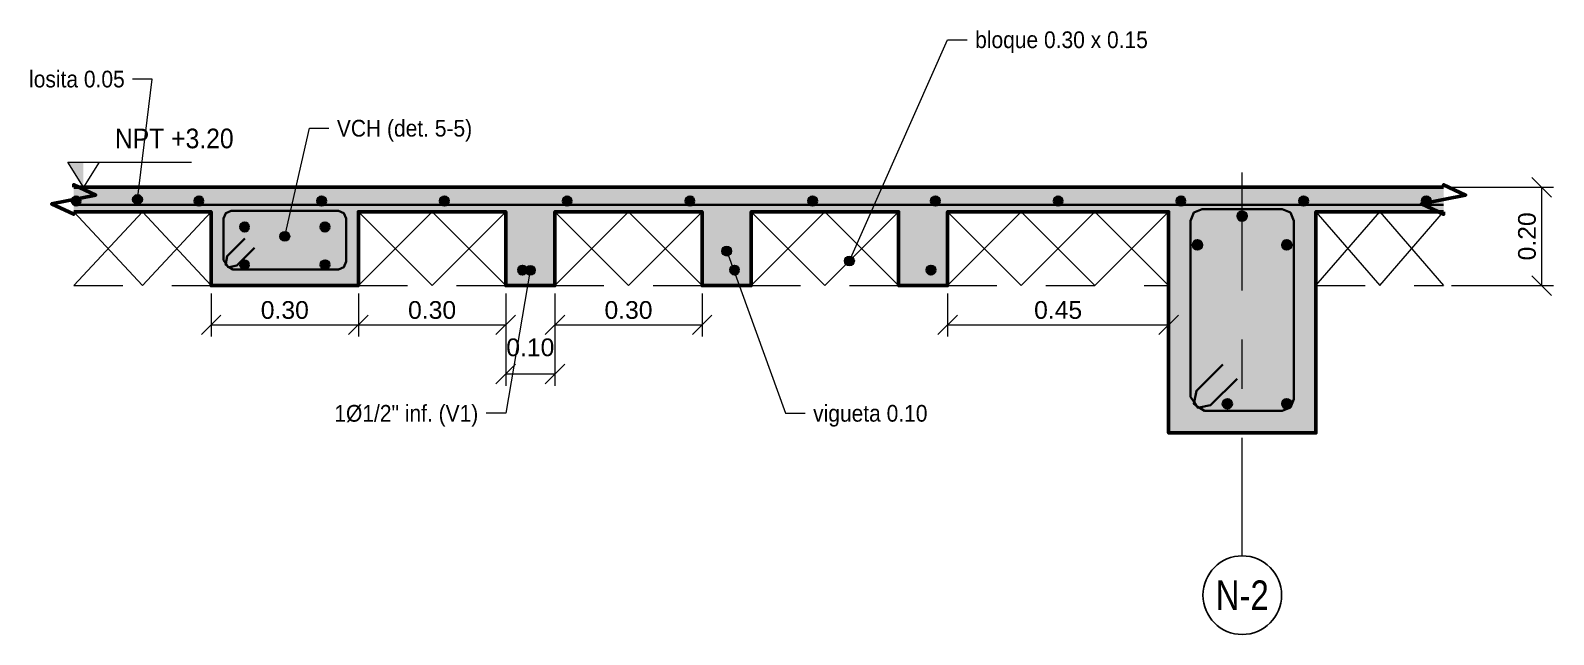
# Model space of a CAD drawing. Header units: metres. Extents: x -3 to 125, y -40 to 31.
# Drawn here: x 33.797 to 36.899, y -0.71 to 0.519 of the extents above; entities that cross this region are included whole.
import ezdxf
from ezdxf.enums import TextEntityAlignment as Align

# ---------------------------------------------------------------- set-up
doc = ezdxf.new("R2010")
doc.units = ezdxf.units.M
doc.linetypes.add('EJE20', pattern=[0.35, 0.24, -0.04, 0.03, -0.04])
doc.linetypes.add('OCULTA20', pattern=[0.09, 0.06, -0.03])
for name, color, linetype, lineweight in [('E-ACERO', 1, 'Continuous', 35), ('E-ACERO-TXT', 7, 'Continuous', 18), ('E-CORTE', 7, 'Continuous', 50), ('E-CORTE-ACH', 254, 'Continuous', 0), ('E-COTA', 7, 'Continuous', 13), ('E-EJES', 1, 'Continuous', 18), ('E-EJES-ID', 7, 'Continuous', 25), ('E-NIVEL', 7, 'Continuous', 18), ('E-PROYECCION', 8, 'Continuous', 18), ('E-TEXTO', 7, 'Continuous', 18)]:
    doc.layers.add(name, color=color, linetype=linetype, lineweight=lineweight)
doc.styles.add('ARIAL', font='arial.ttf')
doc.dimstyles.new('COTA20', dxfattribs={"dimtxt": 0.036, "dimasz": 0.024, "dimexe": 0.024, "dimexo": 0.016, "dimgap": 0.012, "dimtad": 1, "dimzin": 0, "dimdsep": 46, "dimtxsty": 'ARIAL', "dimtsz": 0.02, "dimcen": 2.5, "dimclrd": 7, "dimclre": 7, "dimclrt": 7, "dimazin": 3, "dimtfac": 1, "dimtmove": 2, "dimatfit": 3, "dimlwd": 13, "dimlwe": 13})

msp = doc.modelspace()

# ---------------------------------------------------------------- hatches: boundary and pattern name
at = {"layer": 'E-ACERO'}
h = msp.add_hatch(color=256, dxfattribs=at)
edge = h.paths.add_edge_path()
edge.add_arc((33.89, 0.1718), 0.009, 0, 360)
h = msp.add_hatch(color=256, dxfattribs=at)
edge = h.paths.add_edge_path()
edge.add_arc((34.14, 0.1718), 0.009, 0, 360)
h = msp.add_hatch(color=256, dxfattribs=at)
edge = h.paths.add_edge_path()
edge.add_arc((34.39, 0.1718), 0.009, 0, 360)
h = msp.add_hatch(color=256, dxfattribs=at)
edge = h.paths.add_edge_path()
edge.add_arc((34.64, 0.1718), 0.009, 0, 360)
h = msp.add_hatch(color=256, dxfattribs=at)
edge = h.paths.add_edge_path()
edge.add_arc((34.89, 0.1718), 0.009, 0, 360)
h = msp.add_hatch(color=256, dxfattribs=at)
edge = h.paths.add_edge_path()
edge.add_arc((35.14, 0.1718), 0.009, 0, 360)
h = msp.add_hatch(color=256, dxfattribs=at)
edge = h.paths.add_edge_path()
edge.add_arc((35.39, 0.1718), 0.009, 0, 360)
h = msp.add_hatch(color=256, dxfattribs=at)
edge = h.paths.add_edge_path()
edge.add_arc((35.64, 0.1718), 0.009, 0, 360)
h = msp.add_hatch(color=256, dxfattribs=at)
edge = h.paths.add_edge_path()
edge.add_arc((35.89, 0.1718), 0.009, 0, 360)
h = msp.add_hatch(color=256, dxfattribs=at)
edge = h.paths.add_edge_path()
edge.add_arc((36.14, 0.1718), 0.009, 0, 360)
h = msp.add_hatch(color=256, dxfattribs=at)
edge = h.paths.add_edge_path()
edge.add_arc((36.39, 0.1718), 0.009, 0, 360)
h = msp.add_hatch(color=256, dxfattribs=at)
edge = h.paths.add_edge_path()
edge.add_arc((36.64, 0.1718), 0.009, 0, 360)
h = msp.add_hatch(color=256, dxfattribs=at)
edge = h.paths.add_edge_path()
edge.add_arc((34.233, 0.1189), 0.009, 0, 360)
h = msp.add_hatch(color=256, dxfattribs=at)
edge = h.paths.add_edge_path()
edge.add_arc((34.397, 0.1189), 0.009, 0, 360)
h = msp.add_hatch(color=256, dxfattribs=at)
edge = h.paths.add_edge_path()
edge.add_arc((36.265, 0.1409), 0.00953, 0, 360)
h = msp.add_hatch(color=256, dxfattribs=at)
edge = h.paths.add_edge_path()
edge.add_arc((36.174, 0.0829), 0.00953, 0, 360)
h = msp.add_hatch(color=256, dxfattribs=at)
edge = h.paths.add_edge_path()
edge.add_arc((36.3559, 0.0829), 0.00953, 0, 360)
h = msp.add_hatch(color=256, dxfattribs=at)
edge = h.paths.add_edge_path()
edge.add_arc((34.233, 0.0422), 0.009, 0, 360)
h = msp.add_hatch(color=256, dxfattribs=at)
edge = h.paths.add_edge_path()
edge.add_arc((34.397, 0.0422), 0.009, 0, 360)
h = msp.add_hatch(color=256, dxfattribs=at)
edge = h.paths.add_edge_path()
edge.add_arc((34.799, 0.0313), 0.009, 0, 360)
h = msp.add_hatch(color=256, dxfattribs=at)
edge = h.paths.add_edge_path()
edge.add_arc((35.231, 0.0313), 0.009, 0, 360)
h = msp.add_hatch(color=256, dxfattribs=at)
edge = h.paths.add_edge_path()
edge.add_arc((35.631, 0.0313), 0.009, 0, 360)
h = msp.add_hatch(color=256, dxfattribs=at)
edge = h.paths.add_edge_path()
edge.add_arc((36.2346, -0.241), 0.00953, 0, 360)
h = msp.add_hatch(color=256, dxfattribs=at)
edge = h.paths.add_edge_path()
edge.add_arc((36.3559, -0.241), 0.00953, 0, 360)
at = {"layer": 'E-ACERO-TXT'}
h = msp.add_hatch(color=256, dxfattribs=at)
edge = h.paths.add_edge_path()
edge.add_arc((34.315, 0.1), 0.01, 0, 360)
h = msp.add_hatch(color=256, dxfattribs=at)
edge = h.paths.add_edge_path()
edge.add_arc((34.815, 0.031), 0.01, 0, 360)
at = {"layer": 'E-CORTE-ACH'}
msp.add_hatch(color=256, dxfattribs=at).paths.add_polyline_path([(36.115, 0), (36.115, 0.15), (35.665, 0.15), (35.665, 0), (35.565, 0), (35.565, 0.15), (35.265, 0.15), (35.265, 0), (35.165, 0), (35.165, 0.15), (34.865, 0.15), (34.865, 0), (34.765, 0), (34.765, 0.15), (34.465, 0.15), (34.465, 0), (34.165, 0), (34.165, 0.15), (33.885, 0.15), (33.885, 0.2), (34.165, 0.2), (34.465, 0.2), (34.765, 0.2), (34.865, 0.2), (35.165, 0.2), (35.265, 0.2), (35.565, 0.2), (35.665, 0.2), (36.115, 0.2), (36.415, 0.2), (36.675, 0.2), (36.675, 0.15), (36.415, 0.15), (36.415, 0), (36.4149, 0), (36.415, 0), (36.415, 0), (36.415, -0.3), (36.415, -0.3), (36.4149, -0.3), (36.115, -0.3), (36.115, -0.3), (36.115, -0.3), (36.115, 0), (36.115, 0), (36.115, 0)])
at = {"layer": 'E-NIVEL'}
msp.add_hatch(color=7, dxfattribs=at).paths.add_polyline_path([(33.905, 0.2), (33.873, 0.2512), (33.905, 0.2512)])
at = {"layer": 'E-TEXTO'}
h = msp.add_hatch(color=256, dxfattribs=at)
edge = h.paths.add_edge_path()
edge.add_arc((34.015, 0.175), 0.01, 0, 360)
h = msp.add_hatch(color=256, dxfattribs=at)
edge = h.paths.add_edge_path()
edge.add_arc((35.215, 0.07), 0.01, 0, 360)
h = msp.add_hatch(color=256, dxfattribs=at)
edge = h.paths.add_edge_path()
edge.add_arc((35.465, 0.05), 0.01, 0, 360)

# ---------------------------------------------------------------- linework, layer by layer
at = {"layer": 'E-ACERO'}
for points in [[(33.885, 0.1641), (36.675, 0.1641)], [(36.1775, -0.248), (36.1883, -0.2552), (36.3464, -0.2552), (36.3632, -0.2483), (36.3702, -0.2314), (36.3702, 0.1314), (36.3632, 0.1483), (36.3464, 0.1552), (36.1835, 0.1552), (36.1667, 0.1483), (36.1597, 0.1314), (36.1597, -0.2267), (36.1669, -0.2374)], [(36.1775, -0.248), (36.1883, -0.2552), (36.3464, -0.2552), (36.3632, -0.2483), (36.3702, -0.2314), (36.3702, 0.1314), (36.3632, 0.1483), (36.3464, 0.1552), (36.1835, 0.1552), (36.1667, 0.1483), (36.1597, 0.1314), (36.1597, -0.2267), (36.1669, -0.2374)], [(36.1775, -0.248), (36.1883, -0.2552), (36.3464, -0.2552), (36.3632, -0.2483), (36.3702, -0.2314), (36.3702, 0.1314), (36.3632, 0.1483), (36.3464, 0.1552), (36.1835, 0.1552), (36.1667, 0.1483), (36.1597, 0.1314), (36.1597, -0.2267), (36.1669, -0.2374)], [(36.1775, -0.248), (36.1883, -0.2552), (36.3464, -0.2552), (36.3632, -0.2483), (36.3702, -0.2314), (36.3702, 0.1314), (36.3632, 0.1483), (36.3464, 0.1552), (36.1835, 0.1552), (36.1667, 0.1483), (36.1597, 0.1314), (36.1597, -0.2267), (36.1669, -0.2374)], [(36.1775, -0.248), (36.1883, -0.2552), (36.3464, -0.2552), (36.3632, -0.2483), (36.3702, -0.2314), (36.3702, 0.1314), (36.3632, 0.1483), (36.3464, 0.1552), (36.1835, 0.1552), (36.1667, 0.1483), (36.1597, 0.1314), (36.1597, -0.2267), (36.1669, -0.2374)], [(36.1775, -0.248), (36.1883, -0.2552), (36.3464, -0.2552), (36.3632, -0.2483), (36.3702, -0.2314), (36.3702, 0.1314), (36.3632, 0.1483), (36.3464, 0.1552), (36.1835, 0.1552), (36.1667, 0.1483), (36.1597, 0.1314), (36.1597, -0.2267), (36.1669, -0.2374)], [(36.1775, -0.248), (36.1883, -0.2552), (36.3464, -0.2552), (36.3632, -0.2483), (36.3702, -0.2314), (36.3702, 0.1314), (36.3632, 0.1483), (36.3464, 0.1552), (36.1835, 0.1552), (36.1667, 0.1483), (36.1597, 0.1314), (36.1597, -0.2267), (36.1669, -0.2374)], [(36.1775, -0.248), (36.1883, -0.2552), (36.3464, -0.2552), (36.3632, -0.2483), (36.3702, -0.2314), (36.3702, 0.1314), (36.3632, 0.1483), (36.3464, 0.1552), (36.1835, 0.1552), (36.1667, 0.1483), (36.1597, 0.1314), (36.1597, -0.2267), (36.1669, -0.2374)], [(36.1775, -0.248), (36.1883, -0.2552), (36.3464, -0.2552), (36.3632, -0.2483), (36.3702, -0.2314), (36.3702, 0.1314), (36.3632, 0.1483), (36.3464, 0.1552), (36.1835, 0.1552), (36.1667, 0.1483), (36.1597, 0.1314), (36.1597, -0.2267), (36.1669, -0.2374)], [(36.1775, -0.248), (36.1883, -0.2552), (36.3464, -0.2552), (36.3632, -0.2483), (36.3702, -0.2314), (36.3702, 0.1314), (36.3632, 0.1483), (36.3464, 0.1552), (36.1835, 0.1552), (36.1667, 0.1483), (36.1597, 0.1314), (36.1597, -0.2267), (36.1669, -0.2374)], [(36.1775, -0.248), (36.1883, -0.2552), (36.3464, -0.2552), (36.3632, -0.2483), (36.3702, -0.2314), (36.3702, 0.1314), (36.3632, 0.1483), (36.3464, 0.1552), (36.1835, 0.1552), (36.1667, 0.1483), (36.1597, 0.1314), (36.1597, -0.2267), (36.1669, -0.2374)], [(36.1775, -0.248), (36.1883, -0.2552), (36.3464, -0.2552), (36.3632, -0.2483), (36.3702, -0.2314), (36.3702, 0.1314), (36.3632, 0.1483), (36.3464, 0.1552), (36.1835, 0.1552), (36.1667, 0.1483), (36.1597, 0.1314), (36.1597, -0.2267), (36.1669, -0.2374)], [(36.1775, -0.248), (36.1883, -0.2552), (36.3464, -0.2552), (36.3632, -0.2483), (36.3702, -0.2314), (36.3702, 0.1314), (36.3632, 0.1483), (36.3464, 0.1552), (36.1835, 0.1552), (36.1667, 0.1483), (36.1597, 0.1314), (36.1597, -0.2267), (36.1669, -0.2374)], [(36.1775, -0.248), (36.1883, -0.2552), (36.3464, -0.2552), (36.3632, -0.2483), (36.3702, -0.2314), (36.3702, 0.1314), (36.3632, 0.1483), (36.3464, 0.1552), (36.1835, 0.1552), (36.1667, 0.1483), (36.1597, 0.1314), (36.1597, -0.2267), (36.1669, -0.2374)], [(34.2018, 0.0375), (34.209, 0.0327), (34.4241, 0.0327), (34.4353, 0.0373), (34.44, 0.0486), (34.44, 0.1361), (34.4353, 0.1474), (34.4241, 0.152), (34.2058, 0.152), (34.1946, 0.1474), (34.19, 0.1361), (34.19, 0.0517), (34.1948, 0.0446)], [(34.2018, 0.0375), (34.209, 0.0327), (34.4241, 0.0327), (34.4353, 0.0373), (34.44, 0.0486), (34.44, 0.1361), (34.4353, 0.1474), (34.4241, 0.152), (34.2058, 0.152), (34.1946, 0.1474), (34.19, 0.1361), (34.19, 0.0517), (34.1948, 0.0446)], [(34.2337, 0.0957), (34.1978, 0.0598), (34.1948, 0.0446)], [(34.2337, 0.0957), (34.1978, 0.0598), (34.1948, 0.0446)], [(34.2018, 0.0375), (34.2171, 0.0405), (34.253, 0.0764)], [(34.2018, 0.0375), (34.2171, 0.0405), (34.253, 0.0764)], [(34.1948, 0.0446), (34.1943, 0.0425), (34.1976, 0.0403)], [(34.1948, 0.0446), (34.1943, 0.0425), (34.1976, 0.0403)], [(34.1948, 0.0446), (34.1976, 0.0403)], [(34.1948, 0.0446), (34.1976, 0.0403)], [(34.1976, 0.0403), (34.2018, 0.0375)], [(34.1976, 0.0403), (34.1998, 0.0371), (34.2018, 0.0375)], [(34.1976, 0.0403), (34.2018, 0.0375)], [(34.1976, 0.0403), (34.1998, 0.0371), (34.2018, 0.0375)], [(36.2253, -0.1607), (36.1715, -0.2146), (36.1669, -0.2374)], [(36.2253, -0.1607), (36.1715, -0.2146), (36.1669, -0.2374)], [(36.2253, -0.1607), (36.1715, -0.2146), (36.1669, -0.2374)], [(36.2253, -0.1607), (36.1715, -0.2146), (36.1669, -0.2374)], [(36.2253, -0.1607), (36.1715, -0.2146), (36.1669, -0.2374)], [(36.2253, -0.1607), (36.1715, -0.2146), (36.1669, -0.2374)], [(36.2253, -0.1607), (36.1715, -0.2146), (36.1669, -0.2374)], [(36.2253, -0.1607), (36.1715, -0.2146), (36.1669, -0.2374)], [(36.2253, -0.1607), (36.1715, -0.2146), (36.1669, -0.2374)], [(36.2253, -0.1607), (36.1715, -0.2146), (36.1669, -0.2374)], [(36.2253, -0.1607), (36.1715, -0.2146), (36.1669, -0.2374)], [(36.2253, -0.1607), (36.1715, -0.2146), (36.1669, -0.2374)], [(36.2253, -0.1607), (36.1715, -0.2146), (36.1669, -0.2374)], [(36.2253, -0.1607), (36.1715, -0.2146), (36.1669, -0.2374)], [(36.1775, -0.248), (36.2004, -0.2435), (36.2543, -0.1896)], [(36.1775, -0.248), (36.2004, -0.2435), (36.2543, -0.1896)], [(36.1775, -0.248), (36.2004, -0.2435), (36.2543, -0.1896)], [(36.1775, -0.248), (36.2004, -0.2435), (36.2543, -0.1896)], [(36.1775, -0.248), (36.2004, -0.2435), (36.2543, -0.1896)], [(36.1775, -0.248), (36.2004, -0.2435), (36.2543, -0.1896)], [(36.1775, -0.248), (36.2004, -0.2435), (36.2543, -0.1896)], [(36.1775, -0.248), (36.2004, -0.2435), (36.2543, -0.1896)], [(36.1775, -0.248), (36.2004, -0.2435), (36.2543, -0.1896)], [(36.1775, -0.248), (36.2004, -0.2435), (36.2543, -0.1896)], [(36.1775, -0.248), (36.2004, -0.2435), (36.2543, -0.1896)], [(36.1775, -0.248), (36.2004, -0.2435), (36.2543, -0.1896)], [(36.1775, -0.248), (36.2004, -0.2435), (36.2543, -0.1896)], [(36.1775, -0.248), (36.2004, -0.2435), (36.2543, -0.1896)], [(36.1669, -0.2374), (36.1663, -0.2405), (36.1712, -0.2438)], [(36.1669, -0.2374), (36.1663, -0.2405), (36.1712, -0.2438)], [(36.1669, -0.2374), (36.1663, -0.2405), (36.1712, -0.2438)], [(36.1669, -0.2374), (36.1663, -0.2405), (36.1712, -0.2438)], [(36.1669, -0.2374), (36.1663, -0.2405), (36.1712, -0.2438)], [(36.1669, -0.2374), (36.1663, -0.2405), (36.1712, -0.2438)], [(36.1669, -0.2374), (36.1663, -0.2405), (36.1712, -0.2438)], [(36.1669, -0.2374), (36.1663, -0.2405), (36.1712, -0.2438)], [(36.1669, -0.2374), (36.1663, -0.2405), (36.1712, -0.2438)], [(36.1669, -0.2374), (36.1663, -0.2405), (36.1712, -0.2438)], [(36.1669, -0.2374), (36.1663, -0.2405), (36.1712, -0.2438)], [(36.1669, -0.2374), (36.1663, -0.2405), (36.1712, -0.2438)], [(36.1669, -0.2374), (36.1663, -0.2405), (36.1712, -0.2438)], [(36.1669, -0.2374), (36.1663, -0.2405), (36.1712, -0.2438)], [(36.1669, -0.2374), (36.1712, -0.2438)], [(36.1669, -0.2374), (36.1712, -0.2438)], [(36.1669, -0.2374), (36.1712, -0.2438)], [(36.1669, -0.2374), (36.1712, -0.2438)], [(36.1669, -0.2374), (36.1712, -0.2438)], [(36.1669, -0.2374), (36.1712, -0.2438)], [(36.1669, -0.2374), (36.1712, -0.2438)], [(36.1669, -0.2374), (36.1712, -0.2438)], [(36.1669, -0.2374), (36.1712, -0.2438)], [(36.1669, -0.2374), (36.1712, -0.2438)], [(36.1669, -0.2374), (36.1712, -0.2438)], [(36.1669, -0.2374), (36.1712, -0.2438)], [(36.1669, -0.2374), (36.1712, -0.2438)], [(36.1669, -0.2374), (36.1712, -0.2438)], [(36.1712, -0.2438), (36.1775, -0.248)], [(36.1712, -0.2438), (36.1744, -0.2487), (36.1775, -0.248)], [(36.1712, -0.2438), (36.1775, -0.248)], [(36.1712, -0.2438), (36.1744, -0.2487), (36.1775, -0.248)], [(36.1712, -0.2438), (36.1775, -0.248)], [(36.1712, -0.2438), (36.1744, -0.2487), (36.1775, -0.248)], [(36.1712, -0.2438), (36.1775, -0.248)], [(36.1712, -0.2438), (36.1744, -0.2487), (36.1775, -0.248)], [(36.1712, -0.2438), (36.1775, -0.248)], [(36.1712, -0.2438), (36.1744, -0.2487), (36.1775, -0.248)], [(36.1712, -0.2438), (36.1775, -0.248)], [(36.1712, -0.2438), (36.1744, -0.2487), (36.1775, -0.248)], [(36.1712, -0.2438), (36.1775, -0.248)], [(36.1712, -0.2438), (36.1744, -0.2487), (36.1775, -0.248)], [(36.1712, -0.2438), (36.1775, -0.248)], [(36.1712, -0.2438), (36.1744, -0.2487), (36.1775, -0.248)], [(36.1712, -0.2438), (36.1775, -0.248)], [(36.1712, -0.2438), (36.1744, -0.2487), (36.1775, -0.248)], [(36.1712, -0.2438), (36.1775, -0.248)], [(36.1712, -0.2438), (36.1744, -0.2487), (36.1775, -0.248)], [(36.1712, -0.2438), (36.1775, -0.248)], [(36.1712, -0.2438), (36.1744, -0.2487), (36.1775, -0.248)], [(36.1712, -0.2438), (36.1775, -0.248)], [(36.1712, -0.2438), (36.1744, -0.2487), (36.1775, -0.248)], [(36.1712, -0.2438), (36.1775, -0.248)], [(36.1712, -0.2438), (36.1744, -0.2487), (36.1775, -0.248)], [(36.1712, -0.2438), (36.1775, -0.248)], [(36.1712, -0.2438), (36.1744, -0.2487), (36.1775, -0.248)]]:
    msp.add_lwpolyline(points, dxfattribs=at)
for centre, radius in [((33.89, 0.1718), 0.009), ((34.14, 0.1718), 0.009), ((34.39, 0.1718), 0.009), ((34.64, 0.1718), 0.009), ((34.89, 0.1718), 0.009), ((35.14, 0.1718), 0.009), ((35.39, 0.1718), 0.009), ((35.64, 0.1718), 0.009), ((35.89, 0.1718), 0.009), ((36.14, 0.1718), 0.009), ((36.39, 0.1718), 0.009), ((36.64, 0.1718), 0.009), ((34.233, 0.1189), 0.009), ((34.397, 0.1189), 0.009), ((36.265, 0.1409), 0.00953), ((36.174, 0.0829), 0.00953), ((36.3559, 0.0829), 0.00953), ((34.233, 0.0422), 0.009), ((34.397, 0.0422), 0.009), ((34.799, 0.0313), 0.009), ((35.231, 0.0313), 0.009), ((35.631, 0.0313), 0.009), ((36.2346, -0.241), 0.00953), ((36.3559, -0.241), 0.00953)]:
    msp.add_circle(centre, radius, dxfattribs=at)
at = {"layer": 'E-ACERO-TXT'}
for points in [[(34.315, 0.1), (34.365, 0.32), (34.405, 0.32)], [(34.815, 0.031), (34.765, -0.26), (34.725, -0.26)]]:
    msp.add_lwpolyline(points, dxfattribs=at)
for centre in [(34.315, 0.1), (34.815, 0.031)]:
    msp.add_circle(centre, 0.01, dxfattribs=at)
at = {"layer": 'E-CORTE'}
for points in [[(33.8851, 0.15), (33.8851, 0.145), (33.8401, 0.166), (33.9301, 0.184), (33.8851, 0.205), (33.8851, 0.2)], [(33.8851, 0.2), (34.165, 0.2), (34.465, 0.2), (34.765, 0.2), (34.865, 0.2), (35.165, 0.2), (35.265, 0.2), (35.565, 0.2), (35.665, 0.2), (36.115, 0.2), (36.415, 0.2), (36.6749, 0.2)], [(36.6749, 0.2), (36.6749, 0.205), (36.7199, 0.184), (36.6299, 0.166), (36.6749, 0.145), (36.6749, 0.15)], [(36.115, 0), (36.115, 0.15), (35.665, 0.15), (35.665, 0), (35.565, 0), (35.565, 0.15), (35.265, 0.15), (35.265, 0), (35.165, 0), (35.165, 0.15), (34.865, 0.15), (34.865, 0), (34.765, 0), (34.765, 0.15), (34.465, 0.15), (34.465, 0), (34.165, 0), (34.165, 0.15), (33.8851, 0.15)], [(36.6749, 0.15), (36.415, 0.15), (36.415, 0), (36.4149, 0), (36.415, 0), (36.415, 0), (36.415, -0.3), (36.415, -0.3), (36.4149, -0.3), (36.115, -0.3), (36.115, -0.3), (36.115, -0.3), (36.115, 0), (36.115, 0), (36.115, 0), (36.115, 0)]]:
    msp.add_lwpolyline(points, dxfattribs=at)
at = {"layer": 'E-EJES', "linetype": 'EJE20'}
msp.add_line((36.265, -0.55), (36.265, 0.25), dxfattribs=at)
at = {"layer": 'E-EJES-ID'}
msp.add_circle((36.265, -0.63), 0.08, dxfattribs=at)
at = {"layer": 'E-NIVEL'}
msp.add_line((33.873, 0.2512), (34.125, 0.2512), dxfattribs=at)
msp.add_lwpolyline([(33.905, 0.2), (33.873, 0.2512), (33.937, 0.2512)], close=True, dxfattribs=at)
at = {"layer": 'E-PROYECCION'}
for p, q in [((33.885, 0.15), (34.165, 0.15)), ((33.885, 0), (34.025, 0.15)), ((33.885, 0.15), (34.025, 0)), ((34.025, 0), (34.165, 0.15)), ((34.025, 0.15), (34.165, 0)), ((34.165, 0), (34.165, 0.15)), ((34.465, 0.15), (34.765, 0.15)), ((34.465, 0), (34.465, 0.15)), ((34.465, 0), (34.615, 0.15)), ((34.465, 0.15), (34.615, 0)), ((34.615, 0), (34.765, 0.15)), ((34.615, 0.15), (34.765, 0)), ((34.765, 0), (34.765, 0.15)), ((34.865, 0.15), (35.165, 0.15)), ((34.865, 0), (34.865, 0.15)), ((34.865, 0), (35.015, 0.15)), ((34.865, 0.15), (35.015, 0)), ((35.015, 0), (35.165, 0.15)), ((35.015, 0.15), (35.165, 0)), ((35.165, 0), (35.165, 0.15)), ((35.265, 0.15), (35.565, 0.15)), ((35.265, 0), (35.265, 0.15)), ((35.265, 0), (35.415, 0.15)), ((35.265, 0.15), (35.415, 0)), ((35.415, 0), (35.565, 0.15)), ((35.415, 0.15), (35.565, 0)), ((35.565, 0), (35.565, 0.15)), ((35.665, 0.15), (36.115, 0.15)), ((35.665, 0), (35.665, 0.15)), ((35.665, 0), (35.815, 0.15)), ((35.665, 0.15), (35.815, 0)), ((35.815, 0), (35.965, 0.15)), ((35.815, 0.15), (35.965, 0)), ((35.965, 0), (36.115, 0.15)), ((35.965, 0.15), (36.115, 0)), ((36.115, 0), (36.115, 0.15)), ((36.415, 0.15), (36.675, 0.15)), ((36.415, 0), (36.415, 0.15)), ((36.415, 0), (36.545, 0.15)), ((36.415, 0.15), (36.545, 0)), ((36.545, 0), (36.675, 0.15)), ((36.545, 0.15), (36.675, 0))]:
    msp.add_line(p, q, dxfattribs=at)
at = {"layer": 'E-PROYECCION', "linetype": 'OCULTA20'}
for p, q in [((33.885, 0), (34.165, 0)), ((34.465, 0), (34.765, 0)), ((34.865, 0), (35.165, 0)), ((35.265, 0), (35.565, 0)), ((35.665, 0), (36.115, 0)), ((36.415, 0), (36.675, 0))]:
    msp.add_line(p, q, dxfattribs=at)
at = {"layer": 'E-TEXTO'}
for points in [[(35.465, 0.05), (35.665, 0.5), (35.705, 0.5)], [(34.015, 0.175), (34.045, 0.42), (34.005, 0.42)], [(35.215, 0.07), (35.335, -0.26), (35.375, -0.26)]]:
    msp.add_lwpolyline(points, dxfattribs=at)
for centre in [(34.015, 0.175), (35.215, 0.07), (35.465, 0.05)]:
    msp.add_circle(centre, 0.01, dxfattribs=at)

# ---------------------------------------------------------------- texts
at = {"layer": 'E-ACERO-TXT', "style": 'ARIAL', "width": 0.9}
msp.add_text('VCH (det. 5-5)', height=0.034, dxfattribs=at).set_placement((34.421, 0.32), align=Align.MIDDLE_LEFT)
msp.add_text('1Ø1/2" inf. (V1)', height=0.034, dxfattribs=at).set_placement((34.709, -0.26), align=Align.MIDDLE_RIGHT)
at = {"layer": 'E-EJES-ID', "style": 'ARIAL', "width": 0.8}
msp.add_text('N-2', height=0.06, dxfattribs=at).set_placement((36.265, -0.63), align=Align.MIDDLE_CENTER)
at = {"layer": 'E-NIVEL', "style": 'ARIAL', "width": 0.9}
msp.add_text('NPT +3.20', height=0.04, dxfattribs=at).set_placement((33.969, 0.2672), align=Align.BOTTOM_LEFT)
at = {"layer": 'E-TEXTO', "style": 'ARIAL', "width": 0.9}
for s, p in [('bloque 0.30 x 0.15', (35.721, 0.5)), ('vigueta 0.10', (35.391, -0.26))]:
    msp.add_text(s, height=0.034, dxfattribs=at).set_placement(p, align=Align.MIDDLE_LEFT)
msp.add_text('losita 0.05', height=0.034, dxfattribs=at).set_placement((33.989, 0.42), align=Align.MIDDLE_RIGHT)

# ---------------------------------------------------------------- dimensions: what is measured, and where the dimension line sits
at = {"layer": 'E-COTA'}
msp.add_linear_dim(base=(36.875, 0), p1=(36.675, 0), p2=(36.675, 0.2), angle=90, dimstyle='COTA20', override={"dimdec": 2}, dxfattribs=at).render()
for base, p1, p2 in [((34.165, -0.08), (34.165, 0), (34.465, 0)), ((34.465, -0.08), (34.465, 0), (34.765, 0)), ((34.765, -0.18), (34.765, 0), (34.865, 0)), ((34.865, -0.08), (34.865, 0), (35.165, 0)), ((35.665, -0.08), (35.665, 0), (36.115, 0))]:
    msp.add_linear_dim(base=base, p1=p1, p2=p2, dimstyle='COTA20', override={"dimdec": 2}, dxfattribs=at).render()

doc.saveas('drawing.dxf')
